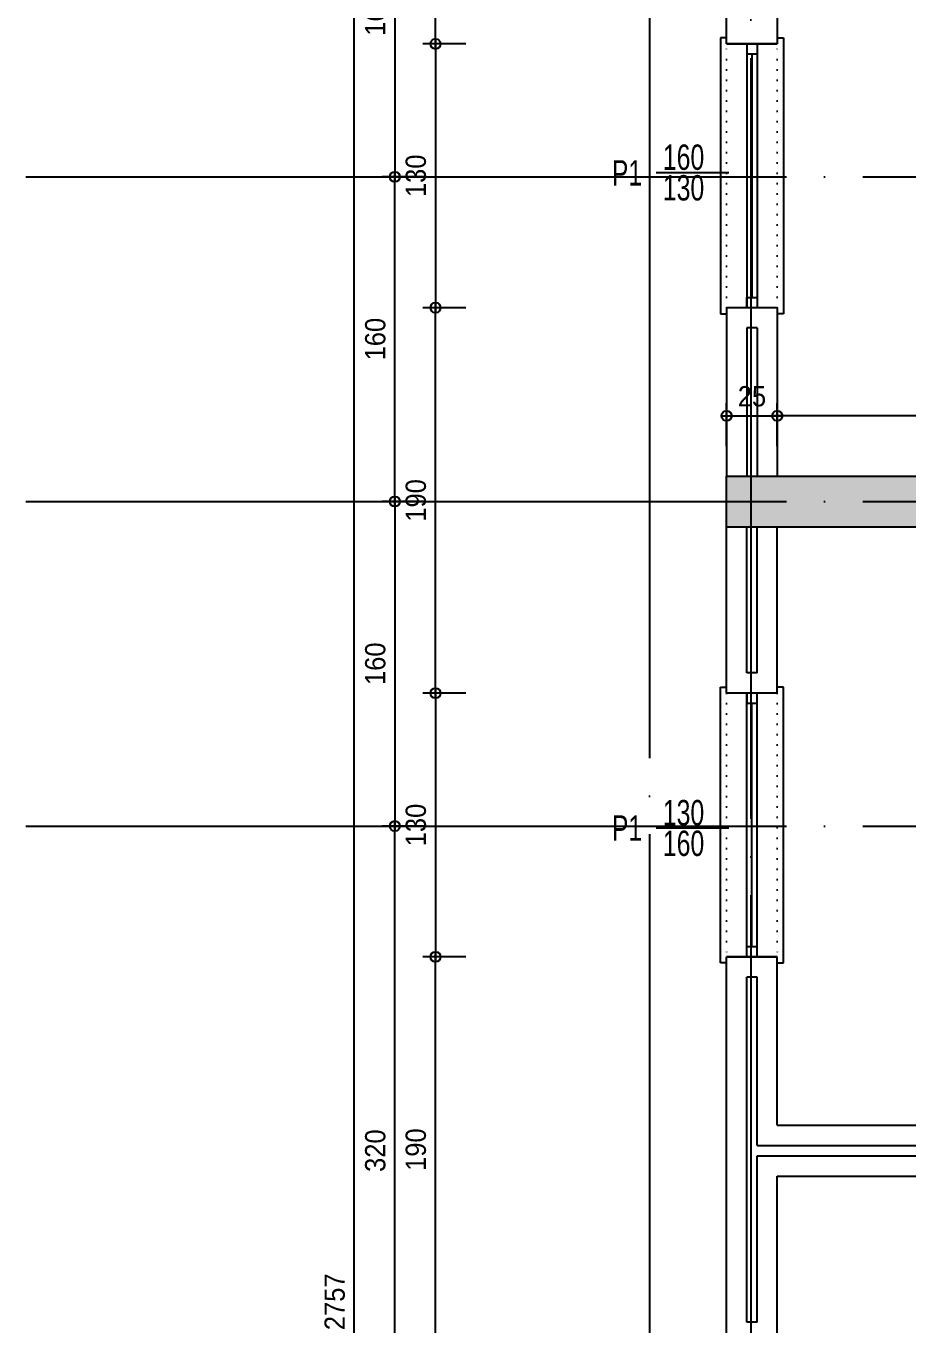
# Model space of a CAD drawing. Extents: x 460786 to 545292, y 30998 to 41694.
# Drawn here: x 465625 to 466060, y 39442 to 40082 of the extents above; entities that cross this region are included whole.
import ezdxf
from ezdxf.enums import TextEntityAlignment as Align

# ---------------------------------------------------------------- set-up
doc = ezdxf.new("R2010")
doc.units = 0
doc.header["$LTSCALE"] = 50
doc.header["$MEASUREMENT"] = 0
doc.header["$PDMODE"] = 35
doc.linetypes.add('DASHDOT', pattern=[5.5, 5, -0.25, 0, -0.25])
doc.linetypes.add('DASHED', pattern=[0.1, 0, -0.1])
doc.layers.get('0').update_dxf_attribs({"linetype": 'CONTINUOUS'})
doc.layers.get('Defpoints').update_dxf_attribs({"linetype": 'CONTINUOUS'})
for name, color, linetype in [('A-Aks Dikey', 12, 'DASHDOT'), ('A-Aks Yatay', 12, 'DASHDOT'), ('A-Betonarme', 6, 'CONTINUOUS'), ('A-Cam', 160, 'CONTINUOUS'), ('A-Dash', 9, 'DASHED'), ('A-Duvar', 7, 'CONTINUOUS'), ('A-Gör 2', 40, 'CONTINUOUS'), ('A-Olcu  IC Yatay', 8, 'CONTINUOUS'), ('A-Olcu DIS Dikey', 8, 'CONTINUOUS'), ('A-Poz-Pen', 4, 'CONTINUOUS'), ('A-Tarama 1', 9, 'CONTINUOUS')]:
    doc.layers.add(name, color=color, linetype=linetype)
doc.styles.get("Standard").update_dxf_attribs({"font": 'arial.ttf', "width": 0.9})
doc.dimstyles.new('EXIT', dxfattribs={"dimscale": 50, "dimtxt": 0.23, "dimasz": 0.03, "dimexe": 0.125, "dimexo": 0.5, "dimgap": 0.09, "dimtad": 1, "dimzin": 1, "dimdsep": 46, "dimtxsty": 'Standard', "dimblk": 'TICK', "dimcen": 0.2, "dimadec": 0, "dimazin": 0, "dimtfac": 1, "dimtix": 1, "dimtofl": 0, "dimtmove": 2, "dimatfit": 3, "dimldrblk": 'TICK', "dimfxl": 1, "dimtolj": 1, "dimtzin": 1, "dimarcsym": 0})

# ---------------------------------------------------------------- blocks, each defined once
blk = doc.blocks.new('poz-pk1')
blk.add_line((24.33, 28.66), (24.33, -5.74))
at = {"width": 0.7}
for p in [(17.04, 9.96), (31.55, 9.96)]:
    blk.add_attdef('YAZı', text='', height=12, rotation=90, dxfattribs=at).set_placement(p, align=Align.MIDDLE_CENTER)
blk.add_attdef('POZ', text='', height=12, dxfattribs=at).set_placement((24.33, -14.42), align=Align.MIDDLE_CENTER)
blk = doc.blocks.new('TICK', base_point=(53.7, 38.06))
blk.add_line((55.37, 38.06), (52.04, 38.06))
blk.add_circle((53.7, 38.06), 1.67)
blk = doc.blocks.new('*D89')
at = {"layer": 'A-Olcu DIS Dikey', "color": 0, "lineweight": -2, "transparency": 16777216}
for p, q in [((465841.61, 40154.5), (465820.36, 40154.5)), ((465826.61, 40074.5), (465826.61, 40153)), ((465841.61, 40073), (465820.36, 40073))]:
    blk.add_line(p, q, dxfattribs=at)
at = {"layer": 'Defpoints', "color": 0, "transparency": 16777216}
for p in [(465826.61, 40154.5), (465866.61, 40154.5), (465866.61, 40073)]:
    blk.add_point(p, dxfattribs=at)
at = {"layer": 'A-Olcu DIS Dikey', "color": 0, "lineweight": -2, "transparency": 16777216, "xscale": 1.5, "yscale": 1.5, "zscale": 1.5}
for p, rotation in [((465826.61, 40154.5), 90), ((465826.61, 40073), 270)]:
    blk.add_blockref('TICK', p, dxfattribs=dict(at, rotation=rotation))
at = {"layer": 'A-Olcu DIS Dikey', "color": 0, "transparency": 16777216, "insert": (465817, 40113.75), "char_height": 10, "attachment_point": 5, "rotation": 90}
blk.add_mtext('\\A1;81.5', dxfattribs=at)
blk = doc.blocks.new('*D102')
at = {"layer": 'A-Olcu DIS Dikey', "color": 0, "lineweight": -2, "transparency": 16777216}
for p, q in [((465821.61, 39687.5), (465800.36, 39687.5)), ((465806.61, 39369), (465806.61, 39686)), ((465821.61, 39367.5), (465800.36, 39367.5))]:
    blk.add_line(p, q, dxfattribs=at)
at = {"layer": 'Defpoints', "color": 0, "transparency": 16777216}
for p in [(465806.61, 39687.5), (465846.61, 39687.5), (465846.61, 39367.5)]:
    blk.add_point(p, dxfattribs=at)
at = {"layer": 'A-Olcu DIS Dikey', "color": 0, "lineweight": -2, "transparency": 16777216, "xscale": 1.5, "yscale": 1.5, "zscale": 1.5}
for p, rotation in [((465806.61, 39687.5), 90), ((465806.61, 39367.5), 270)]:
    blk.add_blockref('TICK', p, dxfattribs=dict(at, rotation=rotation))
at = {"layer": 'A-Olcu DIS Dikey', "color": 0, "transparency": 16777216, "insert": (465797, 39527.5), "char_height": 10, "attachment_point": 5, "rotation": 90}
blk.add_mtext('\\A1;320', dxfattribs=at)
blk = doc.blocks.new('*D103')
at = {"layer": 'A-Olcu DIS Dikey', "color": 0, "lineweight": -2, "transparency": 16777216}
for p, q in [((465821.61, 39847.5), (465800.36, 39847.5)), ((465806.61, 39846), (465806.61, 39689)), ((465821.61, 39687.5), (465800.36, 39687.5))]:
    blk.add_line(p, q, dxfattribs=at)
at = {"layer": 'Defpoints', "color": 0, "transparency": 16777216}
for p in [(465846.61, 39847.5), (465806.61, 39687.5), (465846.61, 39687.5)]:
    blk.add_point(p, dxfattribs=at)
at = {"layer": 'A-Olcu DIS Dikey', "color": 0, "lineweight": -2, "transparency": 16777216, "xscale": 1.5, "yscale": 1.5, "zscale": 1.5}
for p, rotation in [((465806.61, 39847.5), 90), ((465806.61, 39687.5), 270)]:
    blk.add_blockref('TICK', p, dxfattribs=dict(at, rotation=rotation))
at = {"layer": 'A-Olcu DIS Dikey', "color": 0, "transparency": 16777216, "insert": (465797, 39767.5), "char_height": 10, "attachment_point": 5, "rotation": 90}
blk.add_mtext('\\A1;160', dxfattribs=at)
blk = doc.blocks.new('*D104')
at = {"layer": 'A-Olcu DIS Dikey', "color": 0, "lineweight": -2, "transparency": 16777216}
for p, q in [((465821.61, 40007.5), (465800.36, 40007.5)), ((465806.61, 39849), (465806.61, 40006)), ((465821.61, 39847.5), (465800.36, 39847.5))]:
    blk.add_line(p, q, dxfattribs=at)
at = {"layer": 'Defpoints', "color": 0, "transparency": 16777216}
for p in [(465806.61, 40007.5), (465846.61, 40007.5), (465846.61, 39847.5)]:
    blk.add_point(p, dxfattribs=at)
at = {"layer": 'A-Olcu DIS Dikey', "color": 0, "lineweight": -2, "transparency": 16777216, "xscale": 1.5, "yscale": 1.5, "zscale": 1.5}
for p, rotation in [((465806.61, 40007.5), 90), ((465806.61, 39847.5), 270)]:
    blk.add_blockref('TICK', p, dxfattribs=dict(at, rotation=rotation))
at = {"layer": 'A-Olcu DIS Dikey', "color": 0, "transparency": 16777216, "insert": (465797, 39927.5), "char_height": 10, "attachment_point": 5, "rotation": 90}
blk.add_mtext('\\A1;160', dxfattribs=at)
blk = doc.blocks.new('*D82')
at = {"layer": 'A-Olcu DIS Dikey', "color": 0, "lineweight": -2, "transparency": 16777216}
for p, q in [((465821.61, 40167.5), (465800.36, 40167.5)), ((465806.61, 40166), (465806.61, 40009)), ((465821.61, 40007.5), (465800.36, 40007.5))]:
    blk.add_line(p, q, dxfattribs=at)
at = {"layer": 'Defpoints', "color": 0, "transparency": 16777216}
for p in [(465846.61, 40167.5), (465806.61, 40007.5), (465846.61, 40007.5)]:
    blk.add_point(p, dxfattribs=at)
at = {"layer": 'A-Olcu DIS Dikey', "color": 0, "lineweight": -2, "transparency": 16777216, "xscale": 1.5, "yscale": 1.5, "zscale": 1.5}
for p, rotation in [((465806.61, 40167.5), 90), ((465806.61, 40007.5), 270)]:
    blk.add_blockref('TICK', p, dxfattribs=dict(at, rotation=rotation))
at = {"layer": 'A-Olcu DIS Dikey', "color": 0, "transparency": 16777216, "insert": (465797, 40087.5), "char_height": 10, "attachment_point": 5, "rotation": 90}
blk.add_mtext('\\A1;160', dxfattribs=at)
blk = doc.blocks.new('*D85')
at = {"layer": 'A-Olcu DIS Dikey', "color": 0, "lineweight": -2, "transparency": 16777216}
for p, q in [((465801.61, 40831.5), (465780.36, 40831.5)), ((465786.61, 38076), (465786.61, 40830)), ((465801.61, 38074.5), (465780.36, 38074.5))]:
    blk.add_line(p, q, dxfattribs=at)
at = {"layer": 'Defpoints', "color": 0, "transparency": 16777216}
for p in [(465786.61, 40831.5), (465826.61, 40831.5), (465826.61, 38074.5)]:
    blk.add_point(p, dxfattribs=at)
at = {"layer": 'A-Olcu DIS Dikey', "color": 0, "lineweight": -2, "transparency": 16777216, "xscale": 1.5, "yscale": 1.5, "zscale": 1.5}
for p, rotation in [((465786.61, 40831.5), 90), ((465786.61, 38074.5), 270)]:
    blk.add_blockref('TICK', p, dxfattribs=dict(at, rotation=rotation))
at = {"layer": 'A-Olcu DIS Dikey', "color": 0, "transparency": 16777216, "insert": (465777, 39453), "char_height": 10, "attachment_point": 5, "rotation": 90}
blk.add_mtext('\\A1;2757', dxfattribs=at)
blk = doc.blocks.new('*D107')
at = {"layer": 'A-Olcu DIS Dikey', "color": 0, "lineweight": -2, "transparency": 16777216}
for p, q in [((465841.61, 40073), (465820.36, 40073)), ((465826.61, 40071.5), (465826.61, 39944.5)), ((465841.61, 39943), (465820.36, 39943))]:
    blk.add_line(p, q, dxfattribs=at)
at = {"layer": 'Defpoints', "color": 0, "transparency": 16777216}
for p in [(465866.61, 40073), (465826.61, 39943), (465866.61, 39943)]:
    blk.add_point(p, dxfattribs=at)
at = {"layer": 'A-Olcu DIS Dikey', "color": 0, "lineweight": -2, "transparency": 16777216, "xscale": 1.5, "yscale": 1.5, "zscale": 1.5}
for p, rotation in [((465826.61, 40073), 90), ((465826.61, 39943), 270)]:
    blk.add_blockref('TICK', p, dxfattribs=dict(at, rotation=rotation))
at = {"layer": 'A-Olcu DIS Dikey', "color": 0, "transparency": 16777216, "insert": (465817, 40008), "char_height": 10, "attachment_point": 5, "rotation": 90}
blk.add_mtext('\\A1;130', dxfattribs=at)
blk = doc.blocks.new('*D108')
at = {"layer": 'A-Olcu DIS Dikey', "color": 0, "lineweight": -2, "transparency": 16777216}
for p, q in [((465841.61, 39943), (465820.36, 39943)), ((465826.61, 39754.5), (465826.61, 39941.5)), ((465841.61, 39753), (465820.36, 39753))]:
    blk.add_line(p, q, dxfattribs=at)
at = {"layer": 'Defpoints', "color": 0, "transparency": 16777216}
for p in [(465826.61, 39943), (465866.61, 39943), (465866.61, 39753)]:
    blk.add_point(p, dxfattribs=at)
at = {"layer": 'A-Olcu DIS Dikey', "color": 0, "lineweight": -2, "transparency": 16777216, "xscale": 1.5, "yscale": 1.5, "zscale": 1.5}
for p, rotation in [((465826.61, 39943), 90), ((465826.61, 39753), 270)]:
    blk.add_blockref('TICK', p, dxfattribs=dict(at, rotation=rotation))
at = {"layer": 'A-Olcu DIS Dikey', "color": 0, "transparency": 16777216, "insert": (465817, 39848), "char_height": 10, "attachment_point": 5, "rotation": 90}
blk.add_mtext('\\A1;190', dxfattribs=at)
blk = doc.blocks.new('*D109')
at = {"layer": 'A-Olcu DIS Dikey', "color": 0, "lineweight": -2, "transparency": 16777216}
for p, q in [((465841.61, 39753), (465820.36, 39753)), ((465826.61, 39751.5), (465826.61, 39624.5)), ((465841.61, 39623), (465820.36, 39623))]:
    blk.add_line(p, q, dxfattribs=at)
at = {"layer": 'Defpoints', "color": 0, "transparency": 16777216}
for p in [(465866.61, 39753), (465826.61, 39623), (465866.61, 39623)]:
    blk.add_point(p, dxfattribs=at)
at = {"layer": 'A-Olcu DIS Dikey', "color": 0, "lineweight": -2, "transparency": 16777216, "xscale": 1.5, "yscale": 1.5, "zscale": 1.5}
for p, rotation in [((465826.61, 39753), 90), ((465826.61, 39623), 270)]:
    blk.add_blockref('TICK', p, dxfattribs=dict(at, rotation=rotation))
at = {"layer": 'A-Olcu DIS Dikey', "color": 0, "transparency": 16777216, "insert": (465817, 39688), "char_height": 10, "attachment_point": 5, "rotation": 90}
blk.add_mtext('\\A1;130', dxfattribs=at)
blk = doc.blocks.new('*D110')
at = {"layer": 'A-Olcu DIS Dikey', "color": 0, "lineweight": -2, "transparency": 16777216}
for p, q in [((465841.61, 39623), (465820.36, 39623)), ((465826.61, 39434.5), (465826.61, 39621.5)), ((465841.61, 39433), (465820.36, 39433))]:
    blk.add_line(p, q, dxfattribs=at)
at = {"layer": 'Defpoints', "color": 0, "transparency": 16777216}
for p in [(465826.61, 39623), (465866.61, 39623), (465866.61, 39433)]:
    blk.add_point(p, dxfattribs=at)
at = {"layer": 'A-Olcu DIS Dikey', "color": 0, "lineweight": -2, "transparency": 16777216, "xscale": 1.5, "yscale": 1.5, "zscale": 1.5}
for p, rotation in [((465826.61, 39623), 90), ((465826.61, 39433), 270)]:
    blk.add_blockref('TICK', p, dxfattribs=dict(at, rotation=rotation))
at = {"layer": 'A-Olcu DIS Dikey', "color": 0, "transparency": 16777216, "insert": (465817, 39528), "char_height": 10, "attachment_point": 5, "rotation": 90}
blk.add_mtext('\\A1;190', dxfattribs=at)
blk = doc.blocks.new('*D743')
at = {"layer": 'A-Olcu  IC Yatay', "color": 0, "lineweight": -2, "transparency": 16777216}
for p, q in [((465995.1686, 39874.66205), (465995.1686, 39895.91205)), ((466420.1686, 39874.66205), (466420.1686, 39895.91205)), ((466418.6686, 39889.66205), (465996.6686, 39889.66205))]:
    blk.add_line(p, q, dxfattribs=at)
at = {"layer": 'Defpoints', "color": 0, "transparency": 16777216}
for p in [(465995.1686, 39889.66205), (465995.1686, 39849.66205), (466420.1686, 39849.66205)]:
    blk.add_point(p, dxfattribs=at)
at = {"layer": 'A-Olcu  IC Yatay', "color": 0, "lineweight": -2, "transparency": 16777216, "xscale": 1.5, "yscale": 1.5, "zscale": 1.5}
for p, rotation in [((465995.1686, 39889.66205), 180.0000000005827), ((466420.1686, 39889.66205), 5.826539251074792e-10)]:
    blk.add_blockref('TICK', p, dxfattribs=dict(at, rotation=rotation))
at = {"layer": 'A-Olcu  IC Yatay', "color": 0, "transparency": 16777216, "insert": (466207.6686, 39899.26778), "char_height": 10, "attachment_point": 5}
blk.add_mtext('\\A1;425', dxfattribs=at)
blk = doc.blocks.new('*D744')
at = {"layer": 'A-Olcu  IC Yatay', "color": 0, "lineweight": -2, "transparency": 16777216}
for p, q in [((465970.1686, 39874.66205), (465970.1686, 39895.91205)), ((465995.1686, 39874.66205), (465995.1686, 39895.91205)), ((465971.6686, 39889.66205), (465993.6686, 39889.66205))]:
    blk.add_line(p, q, dxfattribs=at)
at = {"layer": 'Defpoints', "color": 0, "transparency": 16777216}
for p in [(465995.1686, 39889.66205), (465970.1686, 39849.66205), (465995.1686, 39849.66205)]:
    blk.add_point(p, dxfattribs=at)
at = {"layer": 'A-Olcu  IC Yatay', "color": 0, "lineweight": -2, "transparency": 16777216, "xscale": 1.5, "yscale": 1.5, "zscale": 1.5, "rotation": 180}
blk.add_blockref('TICK', (465970.1686, 39889.66205), dxfattribs=at)
at = {"layer": 'A-Olcu  IC Yatay', "color": 0, "lineweight": -2, "transparency": 16777216, "xscale": 1.5, "yscale": 1.5, "zscale": 1.5}
blk.add_blockref('TICK', (465995.1686, 39889.66205), dxfattribs=at)
at = {"layer": 'A-Olcu  IC Yatay', "color": 0, "transparency": 16777216, "insert": (465982.6686, 39899.26778), "char_height": 10, "attachment_point": 5}
blk.add_mtext('\\A1;25', dxfattribs=at)

msp = doc.modelspace()

# ---------------------------------------------------------------- hatches: boundary and pattern name
at = {"layer": 'A-Tarama 1'}
h = msp.add_hatch(dxfattribs=at)
h.set_pattern_fill('ANSI33', color=256, scale=30, angle=180, style=0)
h.set_pattern_definition([(225, (696.577, 0), (5.30330086, -5.30330086), []), (225, (691.274, 6e-16), (5.30330086, -5.30330086), [3.75, -1.875])])
h.paths.add_polyline_path([(465995.17, 40179.5), (465920.17, 40179.5), (465920.17, 40154.5), (465995.17, 40154.5)])
h.paths.add_polyline_path([(465945.17, 40474.5), (466070.17, 40474.5), (466070.17, 40499.5), (465920.17, 40499.5), (465920.17, 40392.5), (465945.17, 40392.5)])
h.paths.add_polyline_path([(466430.17, 40499.5), (466333.17, 40499.5), (466333.17, 40474.5), (466430.17, 40474.5)])
h.paths.add_polyline_path([(466685.17, 40499.5), (466660.17, 40499.5), (466660.17, 40371.5), (466685.17, 40371.5)])
h.paths.add_polyline_path([(466430.17, 39860), (466333.17, 39860), (466333.17, 39835), (466430.17, 39835)])
h.paths.add_polyline_path([(466070.17, 39860), (465970.17, 39860), (465970.17, 39835), (466070.17, 39835)])
h.paths.add_polyline_path([(466070.17, 39220), (465970.17, 39220), (465970.17, 39195), (466070.17, 39195)])
h.paths.add_polyline_path([(466430.17, 39220), (466333.17, 39220), (466333.17, 39195), (466430.17, 39195)])
h.paths.add_polyline_path([(465995.17, 38899.5), (465920.17, 38899.5), (465920.17, 38874.5), (465945.17, 38874.5), (465995.17, 38874.5)])
h.paths.add_polyline_path([(466070.17, 38579.5), (465945.17, 38579.5), (465945.17, 38654.5), (465920.17, 38654.5), (465920.17, 38554.5), (466070.17, 38554.5)])
h.paths.add_polyline_path([(466523.17, 38579.5), (466333.17, 38579.5), (466333.17, 38554.5), (466523.17, 38554.5)])
h.paths.add_polyline_path([(466843.17, 38099.5), (466498.17, 38099.5), (466498.17, 38074.5), (466843.17, 38074.5)])
h.paths.add_polyline_path([(466523.17, 38322.5), (466498.17, 38322.5), (466498.17, 38222.5), (466523.17, 38222.5)])
h.paths.add_polyline_path([(466925.17, 38247.5), (466843.17, 38247.5), (466843.17, 38322.5), (466818.17, 38322.5), (466818.17, 38222.5), (466925.17, 38222.5)])
h.paths.add_polyline_path([(466843.17, 38682.5), (466818.17, 38682.5), (466818.17, 38554.5), (466843.17, 38554.5)])
h.paths.add_polyline_path([(467170.17, 38114.5), (467130.17, 38114.5), (467130.17, 38074.5), (467170.17, 38074.5)])
h.paths.add_polyline_path([(467490.17, 38114.5), (467450.17, 38114.5), (467450.17, 38074.5), (467490.17, 38074.5)])
h.paths.add_polyline_path([(467482.17, 38322.5), (467457.17, 38322.5), (467457.17, 38222.5), (467482.17, 38222.5)])
h.paths.add_polyline_path([(467482.17, 38682.5), (467457.17, 38682.5), (467457.17, 38554.5), (467482.17, 38554.5)])
h.paths.add_polyline_path([(468123.17, 38682.5), (468098.17, 38682.5), (468098.17, 38554.5), (468123.17, 38554.5)])
h.paths.add_polyline_path([(468123.17, 38322.5), (468098.17, 38322.5), (468098.17, 38222.5), (468123.17, 38222.5)])
h.paths.add_polyline_path([(468123.17, 38114.5), (468090.17, 38114.5), (468090.17, 38074.5), (468123.17, 38074.5)])
h.paths.add_polyline_path([(467810.17, 38114.5), (467770.17, 38114.5), (467770.17, 38074.5), (467810.17, 38074.5)])
h.paths.add_polyline_path([(468166.17, 38746.5), (468133.17, 38746.5), (468133.17, 38706.5), (468166.17, 38706.5)])
h.paths.add_polyline_path([(468166.17, 39066.5), (468133.17, 39066.5), (468133.17, 39026.5), (468166.17, 39026.5)])
h.paths.add_polyline_path([(468123.17, 39066.5), (468098.17, 39066.5), (467933.17, 39066.5), (467933.17, 39041.5), (468083.17, 39041.5), (468083.17, 39026.5), (468123.17, 39026.5)])
h.paths.add_polyline_path([(467163.17, 39066.5), (466818.17, 39066.5), (466818.17, 39041.5), (467163.17, 39041.5)])
h.paths.add_polyline_path([(467491.17, 39081.5), (467451.17, 39081.5), (467451.17, 39041.5), (467491.17, 39041.5)])
h.paths.add_polyline_path([(467491.17, 39406.5), (467451.17, 39406.5), (467451.17, 39366.5), (467491.17, 39366.5)])
h.paths.add_polyline_path([(467178.17, 39406.5), (467138.17, 39406.5), (467138.17, 39366.5), (467178.17, 39366.5)])
h.paths.add_polyline_path([(466843.17, 39406.5), (466803.17, 39406.5), (466803.17, 39366.5), (466843.17, 39366.5)])
h.paths.add_polyline_path([(466843.17, 39686.5), (466803.17, 39686.5), (466803.17, 39646.5), (466843.17, 39646.5)])
h.paths.add_polyline_path([(466843.17, 39862.5), (466843.17, 40011.5), (466818.17, 40011.5), (466818.17, 39832.5), (466843.17, 39832.5)])
h.paths.add_polyline_path([(467163.17, 40011.5), (467138.17, 40011.5), (467138.17, 39832.5), (467163.17, 39832.5)])
h.paths.add_polyline_path([(467178.17, 39686.5), (467138.17, 39686.5), (467138.17, 39646.5), (467178.17, 39646.5)])
h.paths.add_polyline_path([(467491.17, 39686.5), (467451.17, 39686.5), (467451.17, 39646.5), (467491.17, 39646.5)])
h.paths.add_polyline_path([(467491.17, 40011.5), (467451.17, 40011.5), (467451.17, 39971.5), (467491.17, 39971.5)])
h.paths.add_polyline_path([(468123.17, 40026.5), (468083.17, 40026.5), (468083.17, 40011.5), (467933.17, 40011.5), (467933.17, 39986.5), (468123.17, 39986.5)])
h.paths.add_polyline_path([(468123.17, 39706.5), (468083.17, 39706.5), (468083.17, 39666.5), (468123.17, 39666.5)])
h.paths.add_polyline_path([(468166.17, 39706.5), (468133.17, 39706.5), (468133.17, 39666.5), (468166.17, 39666.5)])
h.paths.add_polyline_path([(468166.17, 40026.5), (468133.17, 40026.5), (468133.17, 39986.5), (468166.17, 39986.5)])
h.paths.add_polyline_path([(468123.17, 39386.5), (468083.17, 39386.5), (468083.17, 39346.5), (468123.17, 39346.5)])
h.paths.add_polyline_path([(468123.17, 40507.5), (468098.17, 40507.5), (468098.17, 40371.5), (468123.17, 40371.5)])
h.paths.add_polyline_path([(468123.17, 40831.5), (468015.17, 40831.5), (468015.17, 40806.5), (468098.17, 40806.5), (468098.17, 40727.5), (468123.17, 40727.5)])
h.paths.add_polyline_path([(468123.17, 40978.5), (468091.17, 40978.5), (468091.17, 40938.5), (468123.17, 40938.5)])
h.paths.add_polyline_path([(468165.17, 40978.5), (468133.17, 40978.5), (468133.17, 40938.5), (468165.17, 40938.5)])
h.paths.add_polyline_path([(467811.17, 40978.5), (467771.17, 40978.5), (467771.17, 40938.5), (467811.17, 40938.5)])
h.paths.add_polyline_path([(467491.17, 40978.5), (467451.17, 40978.5), (467451.17, 40938.5), (467491.17, 40938.5)])
h.paths.add_polyline_path([(467483.17, 40831.5), (467458.17, 40831.5), (467458.17, 40727.5), (467483.17, 40727.5)])
h.paths.add_polyline_path([(467483.17, 40495.5), (467458.17, 40495.5), (467458.17, 40384.5), (467458.17, 40371.5), (467483.17, 40371.5)])
h.paths.add_polyline_path([(466843.17, 40507.5), (466818.17, 40507.5), (466818.17, 40371.5), (466843.17, 40371.5)])
h.paths.add_polyline_path([(466926.17, 40831.5), (466818.17, 40831.5), (466818.17, 40727.5), (466843.17, 40727.5), (466843.17, 40806.5), (466926.17, 40806.5)])
h.paths.add_polyline_path([(466851.17, 40978.5), (466818.17, 40978.5), (466818.17, 40938.5), (466851.17, 40938.5)])
h.paths.add_polyline_path([(467171.17, 40978.5), (467131.17, 40978.5), (467131.17, 40938.5), (467171.17, 40938.5)])

# ---------------------------------------------------------------- linework, layer by layer
at = {"layer": 'A-Aks Dikey', "ltscale": 1.5}
for p, q in [((465932.17, 41333.83), (465932.17, 37667.36)), ((465982.17, 41303.83), (465982.17, 37697.36))]:
    msp.add_line(p, q, dxfattribs=at)
at = {"layer": 'A-Aks Yatay', "ltscale": 1.5}
for p, q in [((465624.75, 40007.5), (468533.89, 40007.5)), ((465624.75, 39847.5), (468533.89, 39847.5)), ((465624.75, 39687.5), (468533.89, 39687.5))]:
    msp.add_line(p, q, dxfattribs=at)
at = {"layer": 'A-Betonarme'}
for p, q in [((465970.17, 39860), (466070.17, 39860)), ((465970.17, 39835), (465970.17, 39860)), ((465970.17, 39835), (466070.17, 39835))]:
    msp.add_line(p, q, dxfattribs=at)
at = {"layer": 'A-Cam'}
for p, q in [((465980.17, 40073), (465980.17, 39943)), ((465985.17, 40073), (465985.17, 39943)), ((465982.67, 40068), (465982.67, 39948)), ((465980.17, 39623), (465980.17, 39753)), ((465985.17, 39623), (465985.17, 39753)), ((465982.67, 39628), (465982.67, 39748))]:
    msp.add_line(p, q, dxfattribs=at)
for points in [[(465985.17, 40073), (465985.17, 40068), (465980.17, 40068)], [(465980.17, 39943), (465980.17, 39948), (465985.17, 39948)], [(465980.17, 39753), (465980.17, 39748), (465985.17, 39748)], [(465985.17, 39623), (465985.17, 39628), (465980.17, 39628)]]:
    msp.add_lwpolyline(points, dxfattribs=at)
at = {"layer": 'A-Dash'}
for p, q in [((465970.17, 39943), (465970.17, 40073)), ((465995.17, 39943), (465995.17, 40073)), ((465970.17, 39753), (465970.17, 39623)), ((465995.17, 39753), (465995.17, 39623))]:
    msp.add_line(p, q, dxfattribs=at)
at = {"layer": 'A-Duvar'}
for p, q in [((465970.17, 40073), (465970.17, 40154.5)), ((465995.17, 40155), (465995.17, 40073)), ((465970.17, 40073), (465995.17, 40073)), ((465995.17, 40073), (465970.17, 40073)), ((465970.17, 39943), (465970.17, 39860)), ((465995.17, 39943), (465970.17, 39943)), ((465995.17, 39943), (465970.17, 39943)), ((465995.17, 39943), (465995.17, 39860)), ((465985.17, 39933), (465980.17, 39933)), ((465980.17, 39933), (465980.17, 39860)), ((465985.17, 39933), (465985.17, 39860)), ((465970.17, 39753), (465970.17, 39835)), ((465980.17, 39763), (465980.17, 39835)), ((465985.17, 39763), (465985.17, 39835)), ((465995.17, 39753), (465995.17, 39835)), ((465985.17, 39763), (465980.17, 39763)), ((465995.17, 39753), (465970.17, 39753)), ((465995.17, 39753), (465970.17, 39753)), ((465970.17, 39433), (465970.17, 39623)), ((465970.17, 39623), (465995.17, 39623)), ((465995.17, 39623), (465970.17, 39623)), ((465995.17, 39540), (465995.17, 39623)), ((465980.17, 39443), (465980.17, 39613)), ((465985.17, 39613), (465980.17, 39613)), ((465985.17, 39530), (465985.17, 39613)), ((465995.17, 39540), (466405.17, 39540)), ((465985.17, 39530), (466415.17, 39530)), ((465985.17, 39525), (466415.17, 39525)), ((465985.17, 39443), (465985.17, 39525)), ((465995.17, 39515), (466405.17, 39515)), ((465995.17, 39433), (465995.17, 39515)), ((465985.17, 39443), (465980.17, 39443))]:
    msp.add_line(p, q, dxfattribs=at)
at = {"layer": 'A-Gör 2'}
for p, q in [((465970.17, 40076), (465967.17, 40076)), ((465967.17, 40076), (465967.17, 39943)), ((465995.17, 40076), (465998.17, 40076)), ((465998.17, 40076), (465998.17, 39943)), ((465967.17, 39943), (465967.17, 39940)), ((465998.17, 39943), (465998.17, 39940)), ((465967.17, 39940), (465970.17, 39940)), ((465998.17, 39940), (465995.17, 39940)), ((465967.17, 39753), (465967.17, 39756)), ((465967.17, 39756), (465970.17, 39756)), ((465998.17, 39756), (465995.17, 39756)), ((465998.17, 39753), (465998.17, 39756)), ((465967.17, 39620), (465967.17, 39753)), ((465998.17, 39620), (465998.17, 39753)), ((465970.17, 39620), (465967.17, 39620)), ((465995.17, 39620), (465998.17, 39620))]:
    msp.add_line(p, q, dxfattribs=at)

# ---------------------------------------------------------------- block references
at = {"layer": 'A-Poz-Pen'}
ref = msp.add_blockref('poz-pk1', (465941.49, 39984.16), dxfattribs=dict(at, xscale=-1.041608796296916, yscale=1.041608796296916, zscale=1.041608796296916, rotation=270))
ref.add_attrib('YAZı', '130', dxfattribs={"layer": '0', "height": 12.499, "width": 0.7}).set_placement((465948.94, 40002.08), align=Align.MIDDLE_CENTER)
ref.add_attrib('YAZı', '160', dxfattribs={"layer": '0', "height": 12.499, "width": 0.7}).set_placement((465948.95, 40017.18), align=Align.MIDDLE_CENTER)
ref.add_attrib('POZ', 'P1', dxfattribs={"layer": '0', "height": 12.499, "width": 0.7}).set_placement((465921.06, 40009.45), align=Align.MIDDLE_CENTER)
ref = msp.add_blockref('poz-pk1', (465941.49, 39711.85), dxfattribs=dict(at, xscale=1.041608796296916, yscale=1.041608796296916, zscale=1.041608796296916, rotation=270))
ref.add_attrib('YAZı', '130', dxfattribs={"layer": '0', "height": 12.499, "rotation": 360, "width": 0.7}).set_placement((465948.94, 39694.1), align=Align.MIDDLE_CENTER)
ref.add_attrib('YAZı', '160', dxfattribs={"layer": '0', "height": 12.499, "rotation": 360, "width": 0.7}).set_placement((465948.95, 39678.99), align=Align.MIDDLE_CENTER)
ref.add_attrib('POZ', 'P1', dxfattribs={"layer": '0', "height": 12.499, "rotation": 360, "width": 0.7}).set_placement((465921.06, 39686.5), align=Align.MIDDLE_CENTER)

# ---------------------------------------------------------------- dimensions: what is measured, and where the dimension line sits
at = {"layer": 'A-Olcu  IC Yatay'}
for p1, distance, picture, middle in [((465970.17, 39849.66), 40, '*D744', (465982.67, 39899.27)), ((466420.17, 39849.66), -40, '*D743', (466207.67, 39899.27))]:
    dim = msp.add_aligned_dim(p1=p1, p2=(465995.17, 39849.66), distance=distance, dimstyle='EXIT', override={"dimtxt": 0.2, "dimdec": 1, "dimzin": 9, "dimtdec": 1}, dxfattribs=at)
    dim.commit()
    dim.dimension.update_dxf_attribs({"geometry": picture, "text_midpoint": middle})
at = {"layer": 'A-Olcu DIS Dikey'}
for p1, p2, distance, picture, middle in [((465826.61, 38074.5), (465826.61, 40831.5), 40, '*D85', (465777, 39453)), ((465846.61, 40167.5), (465846.61, 40007.5), -40, '*D82', (465797, 40087.5)), ((465866.61, 40073), (465866.61, 40154.5), 40, '*D89', (465817, 40113.75)), ((465866.61, 40073), (465866.61, 39943), -40, '*D107', (465817, 40008)), ((465846.61, 39847.5), (465846.61, 40007.5), 40, '*D104', (465797, 39927.5)), ((465866.61, 39753), (465866.61, 39943), 40, '*D108', (465817, 39848)), ((465846.61, 39847.5), (465846.61, 39687.5), -40, '*D103', (465797, 39767.5)), ((465866.61, 39753), (465866.61, 39623), -40, '*D109', (465817, 39688)), ((465846.61, 39367.5), (465846.61, 39687.5), 40, '*D102', (465797, 39527.5)), ((465866.61, 39433), (465866.61, 39623), 40, '*D110', (465817, 39528))]:
    dim = msp.add_aligned_dim(p1=p1, p2=p2, distance=distance, dimstyle='EXIT', override={"dimtxt": 0.2, "dimdec": 1, "dimzin": 9, "dimtdec": 1}, dxfattribs=at)
    dim.commit()
    dim.dimension.update_dxf_attribs({"geometry": picture, "text_midpoint": middle})

doc.saveas('drawing.dxf')
